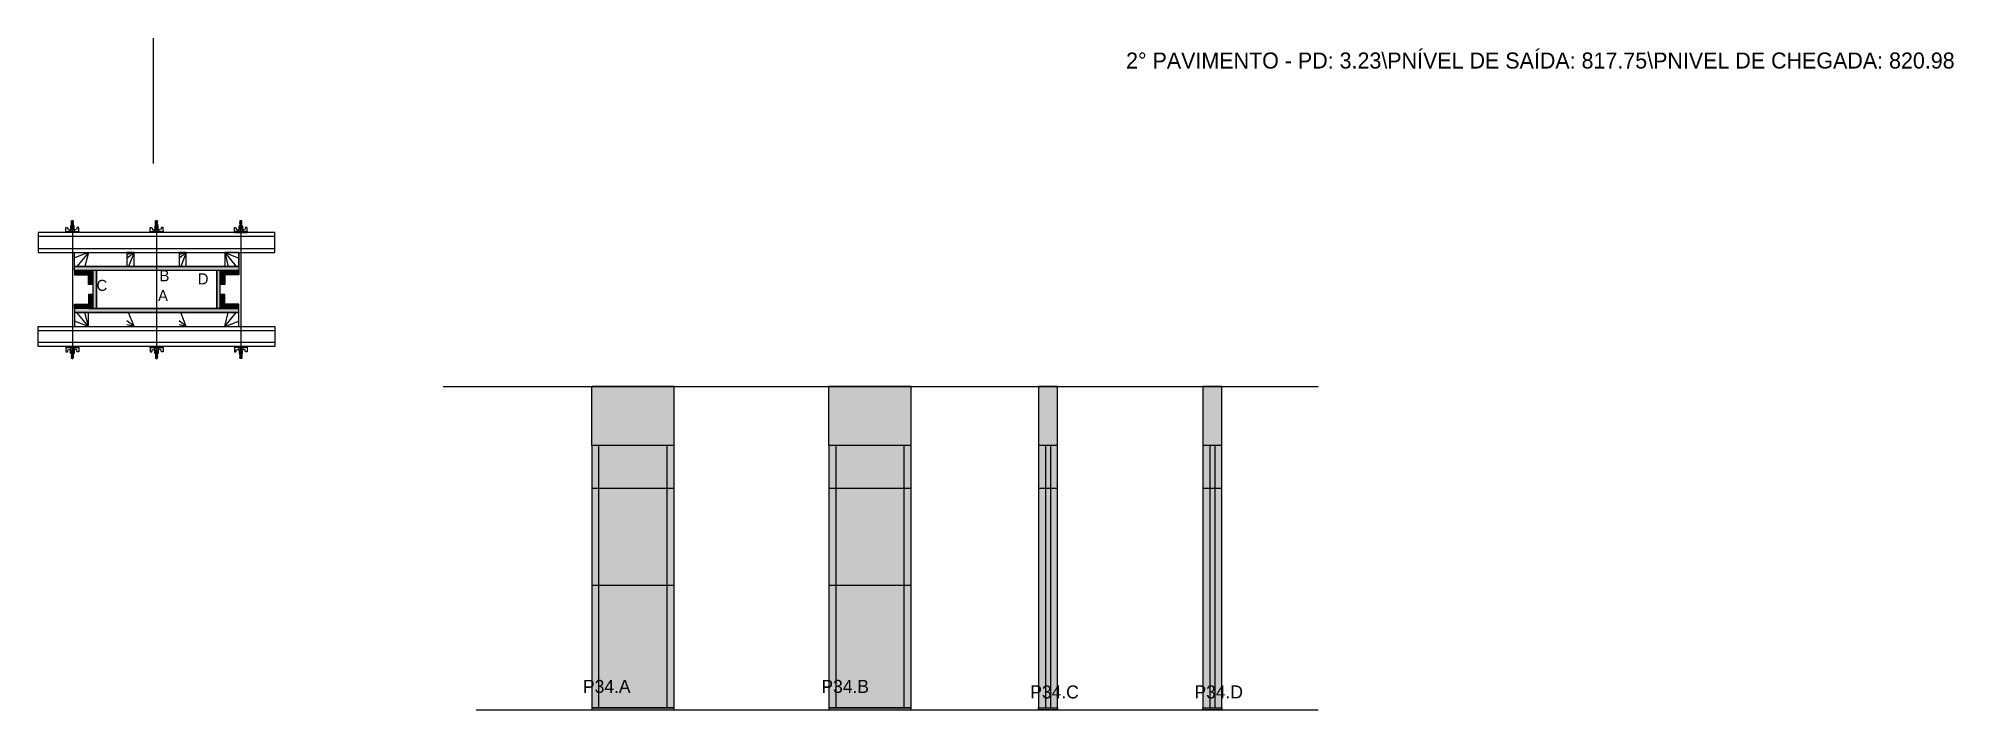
# Model space of a CAD drawing. Header units: metres. Extents: x 5110 to 7021, y 1644 to 2314.
import ezdxf

# ---------------------------------------------------------------- set-up
doc = ezdxf.new("R2010")
doc.units = ezdxf.units.M
for name, color, linetype in [('CHAPA', 7, 'Continuous'), ('COTA', 7, 'Continuous'), ('Hachura', 7, 'Continuous'), ('Madeira', 7, 'Continuous'), ('NOMENCLATURA', 7, 'Continuous'), ('Nível', 7, 'Continuous'), ('Painéis', 7, 'Continuous'), ('Perfil Metálico', 7, 'Continuous'), ('SARR_2.2x7', 7, 'Continuous'), ('SARRAFO', 7, 'Continuous'), ('Texto Seção', 7, 'Continuous'), ('TEXTO_GERAL', 7, 'Continuous')]:
    doc.layers.add(name, color=color, linetype=linetype)

msp = doc.modelspace()

# ---------------------------------------------------------------- hatches: boundary and pattern name
at = {"layer": 'COTA'}
h = msp.add_hatch(color=7, dxfattribs=at)
h.dxf.hatch_style = 1
h.paths.add_polyline_path([(5662.3, 1907.7), (5744.3, 1907.7), (5744.3, 1907.7), (5744.3, 1966.7), (5744.3, 1966.7), (5662.3, 1966.7), (5662.3, 1966.7), (5662.3, 1907.7)])
h = msp.add_hatch(color=7, dxfattribs=at)
h.dxf.hatch_style = 1
h.paths.add_polyline_path([(5898.8, 1907.7), (5980.8, 1907.7), (5980.8, 1907.7), (5980.8, 1966.7), (5980.8, 1966.7), (5898.8, 1966.7), (5898.8, 1966.7), (5898.8, 1907.7)])
h = msp.add_hatch(color=7, dxfattribs=at)
h.dxf.hatch_style = 1
h.paths.add_polyline_path([(6107.9, 1907.7), (6126.9, 1907.7), (6126.9, 1907.7), (6126.9, 1966.7), (6126.9, 1966.7), (6107.9, 1966.7), (6107.9, 1966.7), (6107.9, 1907.7)])
h = msp.add_hatch(color=7, dxfattribs=at)
h.dxf.hatch_style = 1
h.paths.add_polyline_path([(6271.7, 1907.7), (6290.7, 1907.7), (6290.7, 1907.7), (6290.7, 1966.7), (6290.7, 1966.7), (6271.7, 1966.7), (6271.7, 1966.7), (6271.7, 1907.7)])
at = {"layer": 'Hachura'}
h = msp.add_hatch(color=7, dxfattribs=at)
h.dxf.hatch_style = 1
h.paths.add_polyline_path([(5145.9, 2082.4), (5145.9, 2086.4), (5145.9, 2086.4), (5309.9, 2086.4), (5309.9, 2086.4), (5309.9, 2082.4), (5309.9, 2082.4), (5145.9, 2082.4)])
h = msp.add_hatch(color=7, dxfattribs=at)
h.dxf.hatch_style = 1
h.paths.add_polyline_path([(5145.9, 2082.4), (5145.9, 2086.4), (5145.9, 2086.4), (5309.9, 2086.4), (5309.9, 2086.4), (5309.9, 2082.4), (5309.9, 2082.4), (5145.9, 2082.4)])
h = msp.add_hatch(color=7, dxfattribs=at)
h.dxf.hatch_style = 1
h.paths.add_polyline_path([(5159.9, 2082.4), (5159.9, 2078), (5159.9, 2078), (5145.9, 2078), (5145.9, 2078), (5145.9, 2082.4), (5145.9, 2082.4), (5159.9, 2082.4)])
h = msp.add_hatch(color=7, dxfattribs=at)
h.dxf.hatch_style = 1
h.paths.add_polyline_path([(5164.3, 2082.4), (5159.9, 2082.4), (5159.9, 2082.4), (5159.9, 2068.4), (5159.9, 2068.4), (5164.3, 2068.4), (5164.3, 2068.4), (5164.3, 2082.4)])
h = msp.add_hatch(color=7, dxfattribs=at)
h.dxf.hatch_style = 1
h.paths.add_polyline_path([(5167.9, 2082.4), (5164.3, 2082.4), (5164.3, 2082.4), (5164.3, 2044.4), (5164.3, 2044.4), (5167.9, 2044.4), (5167.9, 2044.4), (5167.9, 2082.4)])
h = msp.add_hatch(color=7, dxfattribs=at)
h.dxf.hatch_style = 1
h.paths.add_polyline_path([(5167.9, 2082.4), (5164.3, 2082.4), (5164.3, 2082.4), (5164.3, 2044.4), (5164.3, 2044.4), (5167.9, 2044.4), (5167.9, 2044.4), (5167.9, 2082.4)])
h = msp.add_hatch(color=7, dxfattribs=at)
h.dxf.hatch_style = 1
h.paths.add_polyline_path([(5291.5, 2082.4), (5287.9, 2082.4), (5287.9, 2082.4), (5287.9, 2044.4), (5287.9, 2044.4), (5291.5, 2044.4), (5291.5, 2044.4), (5291.5, 2082.4)])
h = msp.add_hatch(color=7, dxfattribs=at)
h.dxf.hatch_style = 1
h.paths.add_polyline_path([(5291.5, 2082.4), (5287.9, 2082.4), (5287.9, 2082.4), (5287.9, 2044.4), (5287.9, 2044.4), (5291.5, 2044.4), (5291.5, 2044.4), (5291.5, 2082.4)])
h = msp.add_hatch(color=7, dxfattribs=at)
h.dxf.hatch_style = 1
h.paths.add_polyline_path([(5295.9, 2082.4), (5291.5, 2082.4), (5291.5, 2082.4), (5291.5, 2068.4), (5291.5, 2068.4), (5295.9, 2068.4), (5295.9, 2068.4), (5295.9, 2082.4)])
h = msp.add_hatch(color=7, dxfattribs=at)
h.dxf.hatch_style = 1
h.paths.add_polyline_path([(5295.9, 2082.4), (5295.9, 2078), (5295.9, 2078), (5309.9, 2078), (5309.9, 2078), (5309.9, 2082.4), (5309.9, 2082.4), (5295.9, 2082.4)])
h = msp.add_hatch(color=7, dxfattribs=at)
h.dxf.hatch_style = 1
h.paths.add_polyline_path([(5159.9, 2044.4), (5159.9, 2048.8), (5159.9, 2048.8), (5145.9, 2048.8), (5145.9, 2048.8), (5145.9, 2044.4), (5145.9, 2044.4), (5159.9, 2044.4)])
h = msp.add_hatch(color=7, dxfattribs=at)
h.dxf.hatch_style = 1
h.paths.add_polyline_path([(5164.3, 2044.4), (5159.9, 2044.4), (5159.9, 2044.4), (5159.9, 2058.4), (5159.9, 2058.4), (5164.3, 2058.4), (5164.3, 2058.4), (5164.3, 2044.4)])
h = msp.add_hatch(color=7, dxfattribs=at)
h.dxf.hatch_style = 1
h.paths.add_polyline_path([(5295.9, 2044.4), (5291.5, 2044.4), (5291.5, 2044.4), (5291.5, 2058.4), (5291.5, 2058.4), (5295.9, 2058.4), (5295.9, 2058.4), (5295.9, 2044.4)])
h = msp.add_hatch(color=7, dxfattribs=at)
h.dxf.hatch_style = 1
h.paths.add_polyline_path([(5295.9, 2044.4), (5295.9, 2048.8), (5295.9, 2048.8), (5309.9, 2048.8), (5309.9, 2048.8), (5309.9, 2044.4), (5309.9, 2044.4), (5295.9, 2044.4)])
h = msp.add_hatch(color=7, dxfattribs=at)
h.dxf.hatch_style = 1
h.paths.add_polyline_path([(5145.9, 2044.4), (5145.9, 2040.4), (5145.9, 2040.4), (5309.9, 2040.4), (5309.9, 2040.4), (5309.9, 2044.4), (5309.9, 2044.4), (5145.9, 2044.4)])
h = msp.add_hatch(color=7, dxfattribs=at)
h.dxf.hatch_style = 1
h.paths.add_polyline_path([(5145.9, 2044.4), (5145.9, 2040.4), (5145.9, 2040.4), (5309.9, 2040.4), (5309.9, 2040.4), (5309.9, 2044.4), (5309.9, 2044.4), (5145.9, 2044.4)])
h = msp.add_hatch(color=7, dxfattribs=at)
h.dxf.hatch_style = 1
h.paths.add_polyline_path([(5744.3, 1643.7), (5744.3, 1907.7), (5744.3, 1907.7), (5662.3, 1907.7), (5662.3, 1907.7), (5662.3, 1643.7), (5662.3, 1643.7), (5744.3, 1643.7)])
h = msp.add_hatch(color=7, dxfattribs=at)
h.dxf.hatch_style = 1
h.paths.add_polyline_path([(5980.8, 1643.7), (5980.8, 1907.7), (5980.8, 1907.7), (5898.8, 1907.7), (5898.8, 1907.7), (5898.8, 1643.7), (5898.8, 1643.7), (5980.8, 1643.7)])
h = msp.add_hatch(color=7, dxfattribs=at)
h.dxf.hatch_style = 1
h.paths.add_polyline_path([(6126.9, 1643.7), (6126.9, 1907.7), (6126.9, 1907.7), (6107.9, 1907.7), (6107.9, 1907.7), (6107.9, 1643.7), (6107.9, 1643.7), (6126.9, 1643.7)])
h = msp.add_hatch(color=7, dxfattribs=at)
h.dxf.hatch_style = 1
h.paths.add_polyline_path([(6290.7, 1643.7), (6290.7, 1907.7), (6290.7, 1907.7), (6271.7, 1907.7), (6271.7, 1907.7), (6271.7, 1643.7), (6271.7, 1643.7), (6290.7, 1643.7)])

# ---------------------------------------------------------------- linework, layer by layer
at = {"layer": 'CHAPA', "color": 7, "lineweight": 25}
for points in [[(5145.9, 2082.4), (5145.9, 2086.4), (5309.9, 2086.4), (5309.9, 2082.4)], [(5145.9, 2082.4), (5145.9, 2086.4), (5309.9, 2086.4), (5309.9, 2082.4)], [(5167.9, 2082.4), (5164.3, 2082.4), (5164.3, 2044.4), (5167.9, 2044.4)], [(5167.9, 2082.4), (5164.3, 2082.4), (5164.3, 2044.4), (5167.9, 2044.4)], [(5291.5, 2082.4), (5287.9, 2082.4), (5287.9, 2044.4), (5291.5, 2044.4)], [(5291.5, 2082.4), (5287.9, 2082.4), (5287.9, 2044.4), (5291.5, 2044.4)], [(5145.9, 2044.4), (5145.9, 2040.4), (5309.9, 2040.4), (5309.9, 2044.4)], [(5145.9, 2044.4), (5145.9, 2040.4), (5309.9, 2040.4), (5309.9, 2044.4)]]:
    msp.add_lwpolyline(points, close=True, dxfattribs=at)
at = {"layer": 'COTA', "color": 7, "lineweight": 25}
for p, q in [((5744.3, 1966.7), (5662.3, 1966.7)), ((5662.3, 1907.7), (5662.3, 1966.7)), ((5744.3, 1907.7), (5744.3, 1966.7)), ((5980.8, 1966.7), (5898.8, 1966.7)), ((5898.8, 1907.7), (5898.8, 1966.7)), ((5980.8, 1907.7), (5980.8, 1966.7))]:
    msp.add_line(p, q, dxfattribs=at)
for points in [[(6126.9, 1907.7), (6126.9, 1966.7), (6107.9, 1966.7), (6107.9, 1907.7)], [(6290.7, 1907.7), (6290.7, 1966.7), (6271.7, 1966.7), (6271.7, 1907.7)]]:
    msp.add_lwpolyline(points, dxfattribs=at)
at = {"layer": 'Defpoints', "color": 7, "lineweight": 25}
msp.add_line((5224.9, 2189.4), (5224.9, 2314.4), dxfattribs=at)
at = {"layer": 'Hachura', "color": 7, "lineweight": 25}
for p, q in [((5137.5, 2120.4), (5137.5, 2125.5)), ((5137.5, 2125.5), (5139.1, 2125.5)), ((5137.5, 2121.3), (5150.4, 2121.3)), ((5137.5, 2121.3), (5142.6, 2121.3)), ((5137.6, 2121.3), (5137.6, 2120.4)), ((5137.8, 2121.3), (5137.8, 2120.4)), ((5138.2, 2121.3), (5138.2, 2120.4)), ((5138.6, 2121.3), (5138.6, 2120.4)), ((5139.1, 2125.5), (5139.7, 2123.3)), ((5139.5, 2121.3), (5139.5, 2120.4)), ((5140, 2123.1), (5142, 2123.1)), ((5140.9, 2121.3), (5140.9, 2120.4)), ((5142, 2123.9), (5145.8, 2123.9)), ((5142, 2121.3), (5142, 2123.9)), ((5143.9, 2121.3), (5142, 2121.3)), ((5145.6, 2127.1), (5142.2, 2127.1)), ((5142.2, 2127.1), (5142.2, 2123.9)), ((5145.6, 2127), (5142.2, 2127)), ((5142.6, 2121.3), (5143.3, 2121.3)), ((5142.8, 2131.4), (5145, 2130.4)), ((5144.9, 2130.1), (5142.8, 2131.2)), ((5142.8, 2130.3), (5145, 2129.2)), ((5144.9, 2129), (5142.8, 2130)), ((5142.8, 2129.1), (5145, 2128)), ((5144.9, 2127.8), (5142.8, 2128.9)), ((5144, 2127.1), (5142.8, 2127.7)), ((5142.9, 2131.9), (5143.2, 2132.2)), ((5142.9, 2131.5), (5142.9, 2131.9)), ((5142.9, 2131.9), (5142.9, 2131.9)), ((5144.8, 2131.9), (5142.9, 2131.9)), ((5142.9, 2131.5), (5144.8, 2130.6)), ((5142.9, 2131.5), (5144.8, 2130.6)), ((5142.9, 2130.4), (5142.9, 2131)), ((5144.8, 2130), (5142.9, 2131)), ((5142.9, 2130.4), (5144.8, 2129.4)), ((5142.9, 2129.2), (5142.9, 2129.9)), ((5144.8, 2128.9), (5142.9, 2129.9)), ((5142.9, 2129.6), (5142.9, 2129.9)), ((5142.9, 2129.2), (5144.8, 2128.2)), ((5142.9, 2128), (5142.9, 2128.7)), ((5144.8, 2127.7), (5142.9, 2128.7)), ((5142.9, 2128), (5144.8, 2127.1)), ((5143.8, 2127.1), (5142.9, 2127.5)), ((5142.9, 2127.1), (5142.9, 2127.5)), ((5143.2, 2132.2), (5144.5, 2132.2)), ((5143.3, 2127.1), (5143.3, 2123.9)), ((5144.8, 2131.2), (5143.5, 2131.9)), ((5143.6, 2121.3), (5143.6, 2123.3)), ((5144.9, 2131.3), (5143.8, 2131.9)), ((5143.9, 2131.2), (5143.9, 1999.4)), ((5143.9, 2121.3), (5143.9, 2120.4)), ((5144.1, 2123.3), (5144.1, 2121.3)), ((5144.3, 2131.9), (5145, 2131.5)), ((5144.8, 2131.9), (5144.5, 2132.2)), ((5144.6, 2131.9), (5144.8, 2131.7)), ((5144.8, 2131.7), (5144.8, 2131.9)), ((5144.8, 2131.2), (5144.8, 2130.6)), ((5144.8, 2129.4), (5144.8, 2130)), ((5144.8, 2128.7), (5144.8, 2128.9)), ((5144.8, 2128.7), (5144.8, 2128.2)), ((5144.8, 2127.7), (5144.8, 2127.1)), ((5144.8, 2127.1), (5144.8, 2123.9)), ((5145.6, 2123.9), (5145.6, 2127.1)), ((5145.8, 2123.9), (5145.6, 2123.9)), ((5145.8, 2123.9), (5145.6, 2123.9)), ((5145.8, 2123.9), (5145.8, 2121.3)), ((5147.8, 2123.1), (5145.8, 2123.1)), ((5146.9, 2121.3), (5146.9, 2120.4)), ((5148.7, 2125.5), (5148.1, 2123.3)), ((5148.4, 2121.3), (5148.4, 2120.4)), ((5150.4, 2125.5), (5148.7, 2125.5)), ((5149.2, 2121.3), (5149.2, 2120.4)), ((5149.7, 2121.3), (5149.7, 2120.4)), ((5150, 2121.3), (5150, 2120.4)), ((5150.2, 2121.3), (5150.2, 2120.4)), ((5150.4, 2121.3), (5150.4, 2125.5)), ((5150.4, 2121.3), (5150.4, 2120.4)), ((5221.5, 2120.4), (5221.5, 2125.5)), ((5221.5, 2125.5), (5223.1, 2125.5)), ((5221.5, 2121.3), (5234.4, 2121.3)), ((5221.5, 2121.3), (5226.6, 2121.3)), ((5221.6, 2121.3), (5221.6, 2120.4)), ((5221.8, 2121.3), (5221.8, 2120.4)), ((5222.2, 2121.3), (5222.2, 2120.4)), ((5222.6, 2121.3), (5222.6, 2120.4)), ((5223.1, 2125.5), (5223.7, 2123.3)), ((5223.5, 2121.3), (5223.5, 2120.4)), ((5224, 2123.1), (5226, 2123.1)), ((5224.9, 2121.3), (5224.9, 2120.4)), ((5226, 2123.9), (5229.8, 2123.9)), ((5226, 2121.3), (5226, 2123.9)), ((5227.9, 2121.3), (5226, 2121.3)), ((5229.6, 2127.1), (5226.2, 2127.1)), ((5226.2, 2127.1), (5226.2, 2123.9)), ((5229.6, 2127), (5226.2, 2127)), ((5226.6, 2121.3), (5227.3, 2121.3)), ((5226.8, 2131.4), (5229, 2130.4)), ((5228.9, 2130.1), (5226.8, 2131.2)), ((5226.8, 2130.3), (5229, 2129.2)), ((5228.9, 2129), (5226.8, 2130)), ((5226.8, 2129.1), (5229, 2128)), ((5228.9, 2127.8), (5226.8, 2128.9)), ((5228, 2127.1), (5226.8, 2127.7)), ((5226.9, 2131.9), (5227.2, 2132.2)), ((5226.9, 2131.5), (5226.9, 2131.9)), ((5226.9, 2131.9), (5226.9, 2131.9)), ((5228.8, 2131.9), (5226.9, 2131.9)), ((5226.9, 2131.5), (5228.8, 2130.6)), ((5226.9, 2131.5), (5228.8, 2130.6)), ((5226.9, 2130.4), (5226.9, 2131)), ((5228.8, 2130), (5226.9, 2131)), ((5226.9, 2130.4), (5228.8, 2129.4)), ((5226.9, 2129.2), (5226.9, 2129.9)), ((5228.8, 2128.9), (5226.9, 2129.9)), ((5226.9, 2129.6), (5226.9, 2129.9)), ((5226.9, 2129.2), (5228.8, 2128.2)), ((5226.9, 2128), (5226.9, 2128.7)), ((5228.8, 2127.7), (5226.9, 2128.7)), ((5226.9, 2128), (5228.8, 2127.1)), ((5227.8, 2127.1), (5226.9, 2127.5)), ((5226.9, 2127.1), (5226.9, 2127.5)), ((5227.2, 2132.2), (5228.5, 2132.2)), ((5227.3, 2127.1), (5227.3, 2123.9)), ((5228.8, 2131.2), (5227.5, 2131.9)), ((5227.6, 2121.3), (5227.6, 2123.3)), ((5228.9, 2131.3), (5227.8, 2131.9)), ((5227.9, 2131.2), (5227.9, 1999.4)), ((5227.9, 2121.3), (5227.9, 2120.4)), ((5228.1, 2123.3), (5228.1, 2121.3)), ((5228.3, 2131.9), (5229, 2131.5)), ((5228.8, 2131.9), (5228.5, 2132.2)), ((5228.6, 2131.9), (5228.8, 2131.7)), ((5228.8, 2131.7), (5228.8, 2131.9)), ((5228.8, 2131.2), (5228.8, 2130.6)), ((5228.8, 2129.4), (5228.8, 2130)), ((5228.8, 2128.7), (5228.8, 2128.9)), ((5228.8, 2128.7), (5228.8, 2128.2)), ((5228.8, 2127.7), (5228.8, 2127.1)), ((5228.8, 2127.1), (5228.8, 2123.9)), ((5229.6, 2123.9), (5229.6, 2127.1)), ((5229.8, 2123.9), (5229.6, 2123.9)), ((5229.8, 2123.9), (5229.6, 2123.9)), ((5229.8, 2123.9), (5229.8, 2121.3)), ((5231.8, 2123.1), (5229.8, 2123.1)), ((5230.9, 2121.3), (5230.9, 2120.4)), ((5232.7, 2125.5), (5232.1, 2123.3)), ((5232.4, 2121.3), (5232.4, 2120.4)), ((5234.4, 2125.5), (5232.7, 2125.5)), ((5233.2, 2121.3), (5233.2, 2120.4)), ((5233.7, 2121.3), (5233.7, 2120.4)), ((5234, 2121.3), (5234, 2120.4)), ((5234.2, 2121.3), (5234.2, 2120.4)), ((5234.4, 2121.3), (5234.4, 2125.5)), ((5234.4, 2121.3), (5234.4, 2120.4)), ((5305.5, 2121.3), (5305.5, 2125.5)), ((5305.5, 2125.5), (5307.1, 2125.5)), ((5318.4, 2121.3), (5305.5, 2121.3)), ((5305.5, 2121.3), (5305.5, 2120.4)), ((5305.6, 2121.3), (5305.6, 2120.4)), ((5305.8, 2121.3), (5305.8, 2120.4)), ((5306.2, 2121.3), (5306.2, 2120.4)), ((5306.6, 2121.3), (5306.6, 2120.4)), ((5307.1, 2125.5), (5307.7, 2123.3)), ((5307.5, 2121.3), (5307.5, 2120.4)), ((5308, 2123.1), (5310, 2123.1)), ((5308.9, 2121.3), (5308.9, 2120.4)), ((5313.9, 2123.9), (5310, 2123.9)), ((5310, 2123.9), (5310, 2121.3)), ((5310, 2123.9), (5310.2, 2123.9)), ((5310, 2123.9), (5310.2, 2123.9)), ((5310.2, 2127.1), (5313.6, 2127.1)), ((5310.2, 2123.9), (5310.2, 2127.1)), ((5310.2, 2127), (5313.6, 2127)), ((5311.5, 2131.9), (5310.9, 2131.5)), ((5310.9, 2131.3), (5312, 2131.9)), ((5313, 2131.4), (5310.9, 2130.4)), ((5310.9, 2130.1), (5313.1, 2131.2)), ((5313, 2130.3), (5310.9, 2129.2)), ((5310.9, 2129), (5313.1, 2130)), ((5313, 2129.1), (5310.9, 2128)), ((5310.9, 2127.8), (5313.1, 2128.9)), ((5311, 2131.9), (5311.3, 2132.2)), ((5311.3, 2131.9), (5311, 2131.7)), ((5311, 2131.7), (5311, 2131.9)), ((5311, 2131.2), (5312.3, 2131.9)), ((5311, 2131.9), (5313, 2131.9)), ((5313, 2131.5), (5311, 2130.6)), ((5313, 2131.5), (5311, 2130.6)), ((5311, 2131.2), (5311, 2130.6)), ((5311, 2130), (5313, 2131)), ((5313, 2130.4), (5311, 2129.4)), ((5311, 2129.4), (5311, 2130)), ((5311, 2128.9), (5313, 2129.9)), ((5313, 2129.2), (5311, 2128.2)), ((5311, 2128.7), (5311, 2128.9)), ((5311, 2128.7), (5311, 2128.2)), ((5311, 2127.7), (5313, 2128.7)), ((5313, 2128), (5311, 2127.1)), ((5311, 2127.7), (5311, 2127.1)), ((5311, 2127.1), (5311, 2123.9)), ((5312.6, 2132.2), (5311.3, 2132.2)), ((5311.7, 2123.3), (5311.7, 2121.3)), ((5311.8, 2127.1), (5313.1, 2127.7)), ((5311.9, 2131.2), (5311.9, 1999.4)), ((5311.9, 2121.3), (5313.9, 2121.3)), ((5311.9, 2121.3), (5311.9, 2120.4)), ((5312, 2127.1), (5313, 2127.5)), ((5312.2, 2121.3), (5312.2, 2123.3)), ((5313, 2131.9), (5312.6, 2132.2)), ((5312.6, 2127.1), (5312.6, 2123.9)), ((5313.2, 2121.3), (5312.6, 2121.3)), ((5313, 2131.5), (5313, 2131.9)), ((5313, 2131.9), (5313, 2131.9)), ((5313, 2130.4), (5313, 2131)), ((5313, 2129.2), (5313, 2129.9)), ((5313, 2129.6), (5313, 2129.9)), ((5313, 2128), (5313, 2128.7)), ((5313, 2127.1), (5313, 2127.5)), ((5318.4, 2121.3), (5313.2, 2121.3)), ((5313.6, 2127.1), (5313.6, 2123.9)), ((5313.9, 2121.3), (5313.9, 2123.9)), ((5315.8, 2123.1), (5313.9, 2123.1)), ((5315, 2121.3), (5315, 2120.4)), ((5316.7, 2125.5), (5316.1, 2123.3)), ((5316.4, 2121.3), (5316.4, 2120.4)), ((5318.4, 2125.5), (5316.7, 2125.5)), ((5317.2, 2121.3), (5317.2, 2120.4)), ((5317.7, 2121.3), (5317.7, 2120.4)), ((5318, 2121.3), (5318, 2120.4)), ((5318.2, 2121.3), (5318.2, 2120.4)), ((5318.4, 2120.4), (5318.4, 2125.5)), ((5150.4, 2120.4), (5137.5, 2120.4)), ((5149.4, 2120.4), (5141.6, 2120.4)), ((5143, 2121), (5143, 2121.2)), ((5143, 2120.5), (5143, 2121)), ((5144.9, 2121.2), (5144.9, 2120.7)), ((5234.4, 2120.4), (5221.5, 2120.4)), ((5233.4, 2120.4), (5225.6, 2120.4)), ((5227, 2121), (5227, 2121.2)), ((5227, 2120.5), (5227, 2121)), ((5228.9, 2121.2), (5228.9, 2120.7)), ((5305.5, 2120.4), (5318.4, 2120.4)), ((5306.4, 2120.4), (5314.2, 2120.4)), ((5310.9, 2121.2), (5310.9, 2120.7)), ((5312.9, 2121), (5312.9, 2121.2)), ((5312.9, 2120.5), (5312.9, 2121)), ((5150.4, 2006.4), (5137.5, 2006.4)), ((5137.5, 2006.4), (5137.5, 2001.2)), ((5137.5, 2005.5), (5150.4, 2005.5)), ((5137.5, 2005.5), (5142.6, 2005.5)), ((5137.5, 2001.2), (5139.1, 2001.2)), ((5137.6, 2005.5), (5137.6, 2006.4)), ((5137.8, 2005.5), (5137.8, 2006.4)), ((5138.2, 2005.5), (5138.2, 2006.4)), ((5138.6, 2005.5), (5138.6, 2006.4)), ((5139.1, 2001.2), (5139.7, 2003.4)), ((5139.5, 2005.5), (5139.5, 2006.4)), ((5140, 2003.7), (5142, 2003.7)), ((5140.9, 2005.5), (5140.9, 2006.4)), ((5149.4, 2006.4), (5141.6, 2006.4)), ((5143.9, 2005.5), (5142, 2005.5)), ((5142, 2005.5), (5142, 2002.9)), ((5142, 2002.9), (5145.8, 2002.9)), ((5142.2, 1999.7), (5142.2, 2002.9)), ((5145.6, 1999.7), (5142.2, 1999.7)), ((5145.6, 1999.7), (5142.2, 1999.7)), ((5142.6, 2005.5), (5143.3, 2005.5)), ((5144, 1999.7), (5142.8, 1999)), ((5144.9, 1998.9), (5142.8, 1997.9)), ((5142.8, 1997.6), (5145, 1998.7)), ((5144.9, 1997.8), (5142.8, 1996.7)), ((5142.8, 1996.5), (5145, 1997.6)), ((5144.9, 1996.6), (5142.8, 1995.6)), ((5142.8, 1995.3), (5145, 1996.4)), ((5142.9, 1998.7), (5144.8, 1999.7)), ((5143.8, 1999.7), (5142.9, 1999.2)), ((5142.9, 1999.7), (5142.9, 1999.2)), ((5144.8, 1999), (5142.9, 1998.1)), ((5142.9, 1998.7), (5142.9, 1998.1)), ((5142.9, 1997.5), (5144.8, 1998.5)), ((5144.8, 1997.9), (5142.9, 1996.9)), ((5142.9, 1997.5), (5142.9, 1996.9)), ((5142.9, 1996.4), (5144.8, 1997.3)), ((5142.9, 1997.1), (5142.9, 1996.9)), ((5144.8, 1996.7), (5142.9, 1995.7)), ((5142.9, 1996.4), (5142.9, 1995.7)), ((5142.9, 1995.2), (5144.8, 1996.2)), ((5142.9, 1995.2), (5144.8, 1996.2)), ((5142.9, 1995.2), (5142.9, 1994.9)), ((5142.9, 1994.9), (5142.9, 1994.9)), ((5142.9, 1994.9), (5143.2, 1994.6)), ((5144.8, 1994.9), (5142.9, 1994.9)), ((5143, 2006.2), (5143, 2005.8)), ((5143, 2005.8), (5143, 2005.6)), ((5143.2, 1994.6), (5144.5, 1994.6)), ((5143.3, 1999.7), (5143.3, 2002.9)), ((5144.8, 1995.5), (5143.5, 1994.9)), ((5143.6, 2005.5), (5143.6, 2003.5)), ((5144.9, 1995.5), (5143.8, 1994.9)), ((5143.9, 2005.5), (5143.9, 2006.4)), ((5144.1, 2003.5), (5144.1, 2005.5)), ((5144.3, 1994.9), (5145, 1995.2)), ((5144.8, 1994.9), (5144.5, 1994.6)), ((5144.6, 1994.9), (5144.8, 1995)), ((5144.8, 1999.7), (5144.8, 2002.9)), ((5144.8, 1999), (5144.8, 1999.7)), ((5144.8, 1998.1), (5144.8, 1998.5)), ((5144.8, 1998.1), (5144.8, 1997.9)), ((5144.8, 1997.3), (5144.8, 1996.7)), ((5144.8, 1995.5), (5144.8, 1996.2)), ((5144.8, 1995), (5144.8, 1994.9)), ((5144.9, 2005.6), (5144.9, 2006)), ((5145.6, 2002.9), (5145.6, 1999.7)), ((5145.8, 2002.9), (5145.6, 2002.9)), ((5145.8, 2002.9), (5145.6, 2002.9)), ((5147.8, 2003.7), (5145.8, 2003.7)), ((5145.8, 2002.9), (5145.8, 2005.5)), ((5146.9, 2005.5), (5146.9, 2006.4)), ((5148.7, 2001.2), (5148.1, 2003.4)), ((5148.4, 2005.5), (5148.4, 2006.4)), ((5150.4, 2001.2), (5148.7, 2001.2)), ((5149.2, 2005.5), (5149.2, 2006.4)), ((5149.7, 2005.5), (5149.7, 2006.4)), ((5150, 2005.5), (5150, 2006.4)), ((5150.2, 2005.5), (5150.2, 2006.4)), ((5150.4, 2005.5), (5150.4, 2006.4)), ((5150.4, 2005.5), (5150.4, 2001.2)), ((5234.4, 2006.4), (5221.5, 2006.4)), ((5221.5, 2006.4), (5221.5, 2001.2)), ((5221.5, 2005.5), (5234.4, 2005.5)), ((5221.5, 2005.5), (5226.6, 2005.5)), ((5221.5, 2001.2), (5223.1, 2001.2)), ((5221.6, 2005.5), (5221.6, 2006.4)), ((5221.8, 2005.5), (5221.8, 2006.4)), ((5222.2, 2005.5), (5222.2, 2006.4)), ((5222.6, 2005.5), (5222.6, 2006.4)), ((5223.1, 2001.2), (5223.7, 2003.4)), ((5223.5, 2005.5), (5223.5, 2006.4)), ((5224, 2003.7), (5226, 2003.7)), ((5224.9, 2005.5), (5224.9, 2006.4)), ((5233.4, 2006.4), (5225.6, 2006.4)), ((5227.9, 2005.5), (5226, 2005.5)), ((5226, 2005.5), (5226, 2002.9)), ((5226, 2002.9), (5229.8, 2002.9)), ((5226.2, 1999.7), (5226.2, 2002.9)), ((5229.6, 1999.7), (5226.2, 1999.7)), ((5229.6, 1999.7), (5226.2, 1999.7)), ((5226.6, 2005.5), (5227.3, 2005.5)), ((5228, 1999.7), (5226.8, 1999)), ((5228.9, 1998.9), (5226.8, 1997.9)), ((5226.8, 1997.6), (5229, 1998.7)), ((5228.9, 1997.8), (5226.8, 1996.7)), ((5226.8, 1996.5), (5229, 1997.6)), ((5228.9, 1996.6), (5226.8, 1995.6)), ((5226.8, 1995.3), (5229, 1996.4)), ((5226.9, 1998.7), (5228.8, 1999.7)), ((5227.8, 1999.7), (5226.9, 1999.2)), ((5226.9, 1999.7), (5226.9, 1999.2)), ((5228.8, 1999), (5226.9, 1998.1)), ((5226.9, 1998.7), (5226.9, 1998.1)), ((5226.9, 1997.5), (5228.8, 1998.5)), ((5228.8, 1997.9), (5226.9, 1996.9)), ((5226.9, 1997.5), (5226.9, 1996.9)), ((5226.9, 1996.4), (5228.8, 1997.3)), ((5226.9, 1997.1), (5226.9, 1996.9)), ((5228.8, 1996.7), (5226.9, 1995.7)), ((5226.9, 1996.4), (5226.9, 1995.7)), ((5226.9, 1995.2), (5228.8, 1996.2)), ((5226.9, 1995.2), (5228.8, 1996.2)), ((5226.9, 1995.2), (5226.9, 1994.9)), ((5226.9, 1994.9), (5226.9, 1994.9)), ((5226.9, 1994.9), (5227.2, 1994.6)), ((5228.8, 1994.9), (5226.9, 1994.9)), ((5227, 2006.2), (5227, 2005.8)), ((5227, 2005.8), (5227, 2005.6)), ((5227.2, 1994.6), (5228.5, 1994.6)), ((5227.3, 1999.7), (5227.3, 2002.9)), ((5228.8, 1995.5), (5227.5, 1994.9)), ((5227.6, 2005.5), (5227.6, 2003.5)), ((5228.9, 1995.5), (5227.8, 1994.9)), ((5227.9, 2005.5), (5227.9, 2006.4)), ((5228.1, 2003.5), (5228.1, 2005.5)), ((5228.3, 1994.9), (5229, 1995.2)), ((5228.8, 1994.9), (5228.5, 1994.6)), ((5228.6, 1994.9), (5228.8, 1995)), ((5228.8, 1999.7), (5228.8, 2002.9)), ((5228.8, 1999), (5228.8, 1999.7)), ((5228.8, 1998.1), (5228.8, 1998.5)), ((5228.8, 1998.1), (5228.8, 1997.9)), ((5228.8, 1997.3), (5228.8, 1996.7)), ((5228.8, 1995.5), (5228.8, 1996.2)), ((5228.8, 1995), (5228.8, 1994.9)), ((5228.9, 2005.6), (5228.9, 2006)), ((5229.6, 2002.9), (5229.6, 1999.7)), ((5229.8, 2002.9), (5229.6, 2002.9)), ((5229.8, 2002.9), (5229.6, 2002.9)), ((5231.8, 2003.7), (5229.8, 2003.7)), ((5229.8, 2002.9), (5229.8, 2005.5)), ((5230.9, 2005.5), (5230.9, 2006.4)), ((5232.7, 2001.2), (5232.1, 2003.4)), ((5232.4, 2005.5), (5232.4, 2006.4)), ((5234.4, 2001.2), (5232.7, 2001.2)), ((5233.2, 2005.5), (5233.2, 2006.4)), ((5233.7, 2005.5), (5233.7, 2006.4)), ((5234, 2005.5), (5234, 2006.4)), ((5234.2, 2005.5), (5234.2, 2006.4)), ((5234.4, 2005.5), (5234.4, 2006.4)), ((5234.4, 2005.5), (5234.4, 2001.2)), ((5305.5, 2006.4), (5318.4, 2006.4)), ((5305.5, 2005.5), (5305.5, 2006.4)), ((5318.4, 2005.5), (5305.5, 2005.5)), ((5305.5, 2005.5), (5305.5, 2001.2)), ((5305.5, 2001.2), (5307.1, 2001.2)), ((5305.6, 2005.5), (5305.6, 2006.4)), ((5305.8, 2005.5), (5305.8, 2006.4)), ((5306.2, 2005.5), (5306.2, 2006.4)), ((5306.4, 2006.4), (5314.2, 2006.4)), ((5306.6, 2005.5), (5306.6, 2006.4)), ((5307.1, 2001.2), (5307.7, 2003.4)), ((5307.5, 2005.5), (5307.5, 2006.4)), ((5308, 2003.7), (5310, 2003.7)), ((5308.9, 2005.5), (5308.9, 2006.4)), ((5310, 2002.9), (5310, 2005.5)), ((5313.9, 2002.9), (5310, 2002.9)), ((5310, 2002.9), (5310.2, 2002.9)), ((5310, 2002.9), (5310.2, 2002.9)), ((5310.2, 2002.9), (5310.2, 1999.7)), ((5310.2, 1999.7), (5313.6, 1999.7)), ((5310.2, 1999.7), (5313.6, 1999.7)), ((5310.9, 2005.6), (5310.9, 2006)), ((5310.9, 1998.9), (5313.1, 1997.9)), ((5313, 1997.6), (5310.9, 1998.7)), ((5310.9, 1997.8), (5313.1, 1996.7)), ((5313, 1996.5), (5310.9, 1997.6)), ((5310.9, 1996.6), (5313.1, 1995.6)), ((5313, 1995.3), (5310.9, 1996.4)), ((5310.9, 1995.5), (5312, 1994.9)), ((5311.5, 1994.9), (5310.9, 1995.2)), ((5311, 1999.7), (5311, 2002.9)), ((5311, 1999), (5311, 1999.7)), ((5313, 1998.7), (5311, 1999.7)), ((5311, 1999), (5313, 1998.1)), ((5311, 1998.1), (5311, 1998.5)), ((5313, 1997.5), (5311, 1998.5)), ((5311, 1998.1), (5311, 1997.9)), ((5311, 1997.9), (5313, 1996.9)), ((5311, 1997.3), (5311, 1996.7)), ((5313, 1996.4), (5311, 1997.3)), ((5311, 1996.7), (5313, 1995.7)), ((5313, 1995.2), (5311, 1996.2)), ((5311, 1995.5), (5311, 1996.2)), ((5313, 1995.2), (5311, 1996.2)), ((5311, 1995.5), (5312.3, 1994.9)), ((5311.3, 1994.9), (5311, 1995)), ((5311, 1995), (5311, 1994.9)), ((5311, 1994.9), (5311.3, 1994.6)), ((5311, 1994.9), (5313, 1994.9)), ((5312.6, 1994.6), (5311.3, 1994.6)), ((5311.7, 2003.5), (5311.7, 2005.5)), ((5311.8, 1999.7), (5313.1, 1999)), ((5311.9, 2005.5), (5311.9, 2006.4)), ((5311.9, 2005.5), (5313.9, 2005.5)), ((5312, 1999.7), (5313, 1999.2)), ((5312.2, 2005.5), (5312.2, 2003.5)), ((5313.2, 2005.5), (5312.6, 2005.5)), ((5312.6, 1999.7), (5312.6, 2002.9)), ((5313, 1994.9), (5312.6, 1994.6)), ((5312.9, 2006.2), (5312.9, 2005.8)), ((5312.9, 2005.8), (5312.9, 2005.6)), ((5313, 1999.7), (5313, 1999.2)), ((5313, 1998.7), (5313, 1998.1)), ((5313, 1997.5), (5313, 1996.9)), ((5313, 1997.1), (5313, 1996.9)), ((5313, 1996.4), (5313, 1995.7)), ((5313, 1995.2), (5313, 1994.9)), ((5313, 1994.9), (5313, 1994.9)), ((5318.4, 2005.5), (5313.2, 2005.5)), ((5313.6, 1999.7), (5313.6, 2002.9)), ((5313.9, 2005.5), (5313.9, 2002.9)), ((5315.8, 2003.7), (5313.9, 2003.7)), ((5315, 2005.5), (5315, 2006.4)), ((5316.7, 2001.2), (5316.1, 2003.4)), ((5316.4, 2005.5), (5316.4, 2006.4)), ((5318.4, 2001.2), (5316.7, 2001.2)), ((5317.2, 2005.5), (5317.2, 2006.4)), ((5317.7, 2005.5), (5317.7, 2006.4)), ((5318, 2005.5), (5318, 2006.4)), ((5318.2, 2005.5), (5318.2, 2006.4)), ((5318.4, 2006.4), (5318.4, 2001.2))]:
    msp.add_line(p, q, dxfattribs=at)
at = {"layer": 'Madeira', "color": 7, "lineweight": 25}
for p, q in [((5159.9, 2100.4), (5145.9, 2095)), ((5159.9, 2100.4), (5148.4, 2086.4)), ((5159.9, 2100.4), (5156.4, 2086.4)), ((5205.4, 2100.4), (5198.4, 2094.6)), ((5205.4, 2100.4), (5198.4, 2098.6)), ((5205.4, 2100.4), (5200, 2086.4)), ((5257.4, 2100.4), (5250.4, 2094.6)), ((5257.4, 2100.4), (5250.4, 2098.6)), ((5257.4, 2100.4), (5252, 2086.4)), ((5295.9, 2100.4), (5307.4, 2086.4)), ((5295.9, 2100.4), (5299.4, 2086.4)), ((5295.9, 2100.4), (5309.9, 2094.9)), ((5159.9, 2026.4), (5145.9, 2031.8)), ((5159.9, 2026.4), (5148.4, 2040.4)), ((5159.9, 2026.4), (5156.4, 2040.4)), ((5205.4, 2026.4), (5198.4, 2032.1)), ((5205.4, 2026.4), (5198.4, 2028.1)), ((5205.4, 2026.4), (5200, 2040.4)), ((5257.4, 2026.4), (5250.4, 2032.1)), ((5257.4, 2026.4), (5250.4, 2028.1)), ((5257.4, 2026.4), (5252, 2040.4)), ((5295.9, 2026.4), (5307.4, 2040.4)), ((5295.9, 2026.4), (5299.4, 2040.4)), ((5295.9, 2026.4), (5309.9, 2031.8))]:
    msp.add_line(p, q, dxfattribs=at)
for points in [[(5309.9, 2100.4), (5309.9, 2086.4), (5145.9, 2086.4), (5145.9, 2100.4)], [(5205.4, 2100.4), (5198.4, 2100.4), (5198.4, 2086.4), (5205.4, 2086.4)], [(5257.4, 2100.4), (5250.4, 2100.4), (5250.4, 2086.4), (5257.4, 2086.4)], [(5295.9, 2100.4), (5295.9, 2086.4), (5309.9, 2086.4), (5309.9, 2100.4)], [(5159.9, 2026.4), (5159.9, 2040.4), (5145.9, 2040.4), (5145.9, 2026.4)], [(5309.9, 2026.4), (5309.9, 2040.4), (5145.9, 2040.4), (5145.9, 2026.4)]]:
    msp.add_lwpolyline(points, close=True, dxfattribs=at)
at = {"layer": 'Nível', "color": 7, "lineweight": 25}
for p, q in [((5514, 1966.7), (6386.7, 1966.7)), ((5546.8, 1643.7), (6386.7, 1643.7))]:
    msp.add_line(p, q, dxfattribs=at)
at = {"layer": 'Painéis', "color": 7, "lineweight": 25}
for p, q in [((5662.3, 1907.7), (5662.3, 1643.7)), ((5744.3, 1907.7), (5662.3, 1907.7)), ((5744.3, 1643.7), (5744.3, 1907.7)), ((5898.8, 1907.7), (5898.8, 1643.7)), ((5980.8, 1907.7), (5898.8, 1907.7)), ((5980.8, 1643.7), (5980.8, 1907.7)), ((6107.9, 1907.7), (6107.9, 1645.7)), ((6126.9, 1907.7), (6107.9, 1907.7)), ((6126.9, 1645.7), (6126.9, 1907.7)), ((6271.7, 1907.7), (6271.7, 1645.7)), ((6290.7, 1907.7), (6271.7, 1907.7)), ((6290.7, 1645.7), (6290.7, 1907.7)), ((5744.3, 1864.7), (5662.3, 1864.7)), ((5980.8, 1864.7), (5898.8, 1864.7)), ((6126.9, 1864.7), (6107.9, 1864.7)), ((6290.7, 1864.7), (6271.7, 1864.7)), ((5744.3, 1767.7), (5662.3, 1767.7)), ((5980.8, 1767.7), (5898.8, 1767.7)), ((5662.3, 1645.7), (5744.3, 1645.7)), ((5898.8, 1645.7), (5980.8, 1645.7)), ((6107.9, 1645.7), (6126.9, 1645.7)), ((6271.7, 1645.7), (6290.7, 1645.7))]:
    msp.add_line(p, q, dxfattribs=at)
for points in [[(5287.9, 2044.4), (5287.9, 2082.4), (5167.9, 2082.4), (5167.9, 2044.4)], [(5744.3, 1645.7), (5662.3, 1645.7), (5662.3, 1643.7), (5744.3, 1643.7)], [(5980.8, 1645.7), (5898.8, 1645.7), (5898.8, 1643.7), (5980.8, 1643.7)], [(6107.9, 1645.7), (6126.9, 1645.7), (6126.9, 1643.7), (6107.9, 1643.7)], [(6271.7, 1645.7), (6290.7, 1645.7), (6290.7, 1643.7), (6271.7, 1643.7)]]:
    msp.add_lwpolyline(points, close=True, dxfattribs=at)
at = {"layer": 'Perfil Metálico', "color": 7, "lineweight": 25}
for points in [[(5109.9, 2120.4), (5109.9, 2100.4), (5345.9, 2100.4), (5345.9, 2120.4)], [(5345.9, 2104.4), (5345.9, 2116.4), (5109.9, 2116.4), (5109.9, 2104.4)], [(5109.9, 2006.4), (5109.9, 2026.4), (5345.9, 2026.4), (5345.9, 2006.4)], [(5345.9, 2022.4), (5345.9, 2010.4), (5109.9, 2010.4), (5109.9, 2022.4)]]:
    msp.add_lwpolyline(points, close=True, dxfattribs=at)
at = {"layer": 'SARR_2.2x7', "color": 7, "lineweight": 25}
for p, q in [((5669.3, 1767.7), (5669.3, 1907.7)), ((5737.3, 1767.7), (5737.3, 1907.7)), ((5905.8, 1767.7), (5905.8, 1907.7)), ((5973.8, 1767.7), (5973.8, 1907.7)), ((6114.9, 1907.7), (6114.9, 1864.7)), ((6119.9, 1907.7), (6119.9, 1864.7)), ((6278.7, 1907.7), (6278.7, 1864.7)), ((6283.7, 1907.7), (6283.7, 1864.7)), ((6114.9, 1864.7), (6114.9, 1645.7)), ((6119.9, 1864.7), (6119.9, 1645.7)), ((6278.7, 1864.7), (6278.7, 1645.7)), ((6283.7, 1864.7), (6283.7, 1645.7)), ((5669.3, 1645.7), (5669.3, 1767.7)), ((5737.3, 1645.7), (5737.3, 1767.7)), ((5905.8, 1645.7), (5905.8, 1767.7)), ((5973.8, 1645.7), (5973.8, 1767.7)), ((5669.3, 1645.7), (5669.3, 1645.7)), ((5737.3, 1645.7), (5737.3, 1645.7)), ((5905.8, 1645.7), (5905.8, 1645.7)), ((5973.8, 1645.7), (5973.8, 1645.7))]:
    msp.add_line(p, q, dxfattribs=at)
at = {"layer": 'SARRAFO', "color": 7, "lineweight": 25}
for points in [[(5145.9, 2078), (5159.9, 2078), (5159.9, 2082.4), (5145.9, 2082.4)], [(5159.9, 2068.4), (5159.9, 2082.4), (5164.3, 2082.4), (5164.3, 2068.4)], [(5291.5, 2068.4), (5291.5, 2082.4), (5295.9, 2082.4), (5295.9, 2068.4)], [(5309.9, 2078), (5295.9, 2078), (5295.9, 2082.4), (5309.9, 2082.4)], [(5145.9, 2048.8), (5159.9, 2048.8), (5159.9, 2044.4), (5145.9, 2044.4)], [(5159.9, 2058.4), (5159.9, 2044.4), (5164.3, 2044.4), (5164.3, 2058.4)], [(5291.5, 2058.4), (5291.5, 2044.4), (5295.9, 2044.4), (5295.9, 2058.4)], [(5309.9, 2048.8), (5295.9, 2048.8), (5295.9, 2044.4), (5309.9, 2044.4)]]:
    msp.add_lwpolyline(points, close=True, dxfattribs=at)

# ---------------------------------------------------------------- texts
at = {"layer": 'NOMENCLATURA', "color": 7, "lineweight": 25}
msp.add_text('2° PAVIMENTO - PD: 3.23\\PNÍVEL DE SAÍDA: 817.75\\PNIVEL DE CHEGADA: 820.98', height=16, dxfattribs=at).set_placement((6195.2, 2284.2))
at = {"layer": 'Texto Seção', "color": 7, "lineweight": 25}
for s, p in [('P34.A', (5653.4, 1660.5)), ('P34.B', (5891.3, 1660.5)), ('P34.C', (6099.7, 1655)), ('P34.D', (6263.5, 1655))]:
    msp.add_text(s, height=13, dxfattribs=at).set_placement(p)
at = {"layer": 'TEXTO_GERAL', "color": 7, "lineweight": 25}
for s, p in [('C', (5168.1, 2062.1)), ('B', (5230.9, 2071.7)), ('D', (5269.1, 2068.6)), ('A', (5229.4, 2052))]:
    msp.add_text(s, height=11, dxfattribs=at).set_placement(p)

doc.saveas('drawing.dxf')
